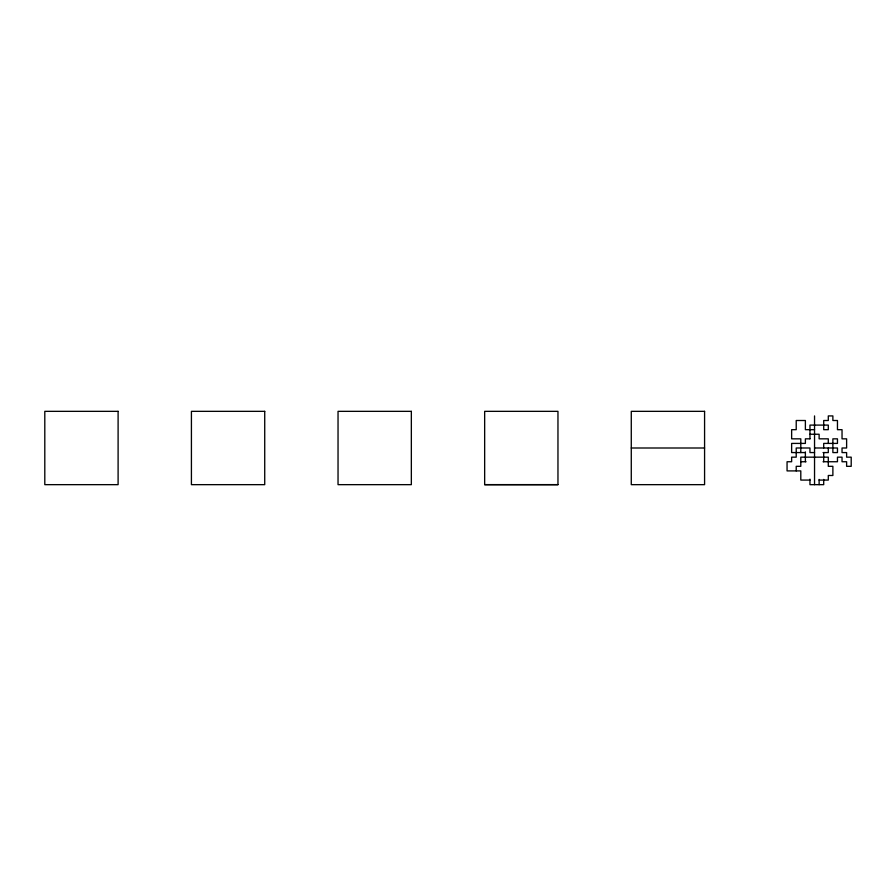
<?xml version="1.0" encoding="UTF-8"?>
<svg xmlns="http://www.w3.org/2000/svg" width="896" height="896" viewBox="0 0 896 896"><rect width="100%" height="100%" fill="white"/><g stroke="black" fill="none" stroke-linecap="round" stroke-linejoin="round"><path stroke-width="1.34" d="M814.542 429.677L805.381 429.677L805.381 420.504L796.219 420.504L796.219 429.677L791.638 429.677L791.638 438.838L800.8 438.838L800.8 452.581M809.962 434.246L819.123 434.246L819.123 438.827L828.296 438.827L828.296 443.408M809.962 438.827L805.381 438.827L805.381 443.408L791.638 443.419L791.638 452.581L805.381 452.57M631.277 448L704.581 448M814.542 447.989L837.458 448L837.458 452.581L832.877 452.581L832.877 438.838L837.458 438.838L837.458 443.419L823.704 443.408L823.704 448M814.542 452.57L809.962 452.57L809.962 447.989L796.219 448L796.219 457.162L791.638 457.162L791.638 461.742L787.058 461.742L787.058 470.904L800.8 470.904L800.8 480.077L809.962 480.077M823.054 452.57L828.296 452.57L828.296 447.989M800.8 461.742L806.042 461.742M823.054 461.742L837.458 461.742L837.458 457.162L842.038 457.162L842.038 461.742L846.619 461.742L846.619 466.323L851.2 466.323L851.2 457.162L846.619 457.162L846.619 452.581L842.038 452.581L842.038 448L846.619 448L846.619 438.838L842.038 438.838L842.038 429.677L837.458 429.677L837.458 420.504L832.877 420.504L832.877 415.923L828.296 415.923L828.296 420.504L823.704 420.504L823.704 429.677L828.296 429.677L828.296 425.096L809.962 425.096L809.962 438.838M819.123 480.077L828.296 480.077L828.296 475.485L832.877 475.485L832.877 466.323L828.296 466.323L828.296 457.162L800.8 457.162L800.8 466.323L796.219 466.323L796.219 470.904M484.658 484.635L557.962 484.635L557.962 411.342L484.658 411.342L484.658 484.658L557.962 484.658M823.704 452.57L823.704 461.742M823.704 479.416L823.704 484.658L809.962 484.658L809.962 479.158M819.123 479.416L819.123 484.658M814.542 415.923L814.542 484.658M805.381 451.92L805.381 461.742M118.104 411.342L44.8 411.342L44.8 484.658L118.104 484.658L118.104 411.342M264.723 411.342L191.419 411.342L191.419 484.658L264.723 484.658L264.723 411.342M411.342 411.342L338.038 411.342L338.038 484.658L411.342 484.658L411.342 411.342M704.581 411.342L631.277 411.342L631.277 484.658L704.581 484.658L704.581 411.342"/></g></svg>
